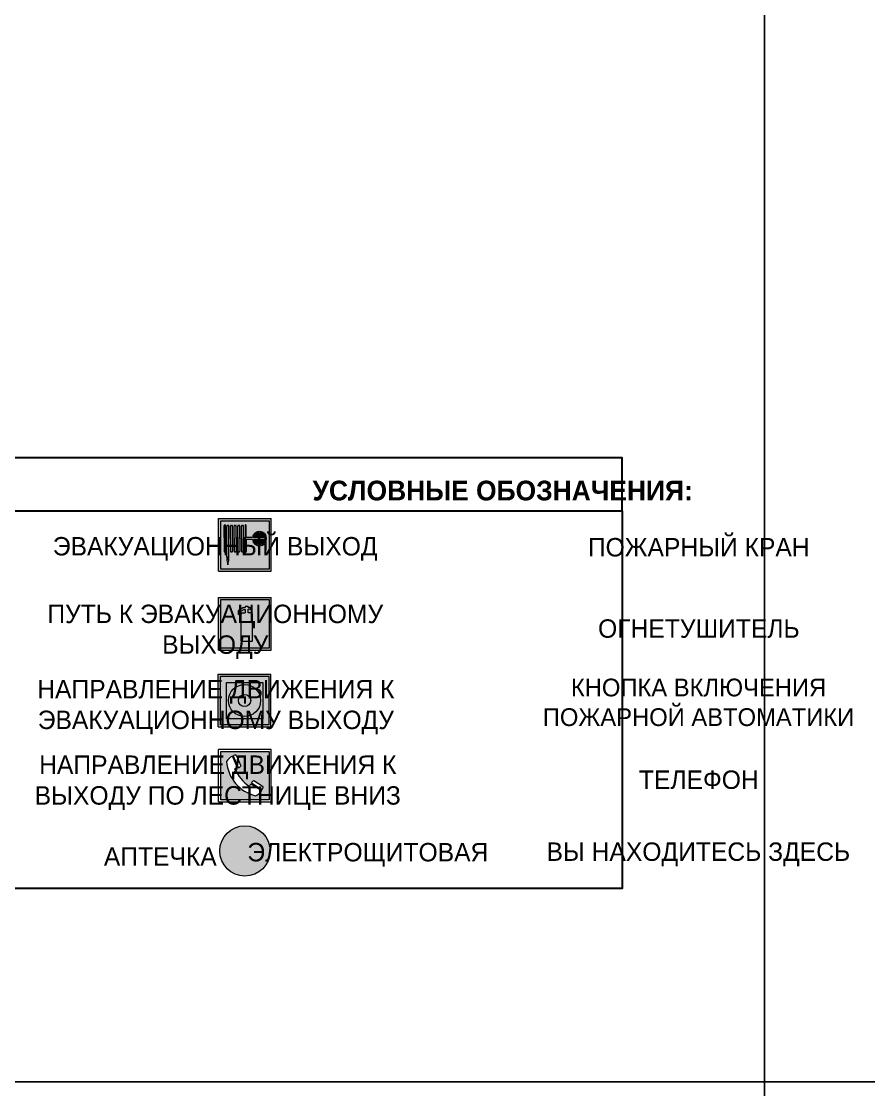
# Model space of a CAD drawing. Header units: millimetres. Extents: x 13810 to 67229, y 12374 to 21950.
# Drawn here: x 33274.5 to 33403.2, y 15334.7 to 15497 of the extents above; entities that cross this region are included whole.
import ezdxf

# ---------------------------------------------------------------- set-up
doc = ezdxf.new("R2010")
doc.units = ezdxf.units.MM
doc.styles.add('обычный', font='arial.ttf')

# ---------------------------------------------------------------- blocks, each defined once
blk = doc.blocks.new('A$C37112FD5')
at = {"true_color": 0xf5f5ff}
h = blk.add_hatch(color=7, dxfattribs=at)
h.dxf.hatch_style = 1
h.paths.add_polyline_path([(12.8, -7.4), (0, -7.4), (0, -20.2), (12.8, -20.2)])
h.paths.add_polyline_path([(12.29, -7.91), (12.29, -19.69), (0.51, -19.69), (0.51, -7.91)], flags=16)
h.paths.add_polyline_path([(4.98, -9.04, -0.42597), (5.17, -9.22), (5.17, -12.25), (5.17, -15.29, -0.432244), (4.98, -15.47), (4.83, -15.47, -0.42597), (4.64, -15.29), (4.64, -12.25), (4.64, -9.22, -0.432244), (4.83, -9.04)], flags=0)
h.paths.add_polyline_path([(4.28, -9.22), (4.28, -12.25), (4.28, -15.29, -0.432244), (4.09, -15.47), (3.94, -15.47, -0.42597), (3.75, -15.29), (3.75, -12.25), (3.75, -9.22, -0.432244), (3.94, -9.04), (4.09, -9.04, -0.42597)], flags=0)
h.paths.add_polyline_path([(5.72, -9.04), (5.87, -9.04, -0.42597), (6.06, -9.22), (6.06, -12.25), (6.06, -15.29, -0.432244), (5.87, -15.47), (5.72, -15.47, -0.42597), (5.53, -15.29), (5.53, -12.25), (5.53, -9.22, -0.432244)], flags=0)
h.paths.add_polyline_path([(6.42, -8.9), (6.5, -8.9, -0.42597), (6.69, -9.08), (6.69, -12.03), (8.21, -12.03, -15.824349), (8.21, -12.47), (6.69, -12.47), (6.69, -15.42, -0.432244), (6.5, -15.6), (6.42, -15.6)], flags=0)
h.paths.add_polyline_path([(3.39, -9.22), (3.39, -12.25), (3.39, -15.29, -0.432244), (3.2, -15.47), (3.05, -15.47, -0.42597), (2.85, -15.29), (2.85, -12.25), (2.85, -9.22, -0.432244), (3.05, -9.04), (3.2, -9.04, -0.42597)], flags=0)
h.paths.add_polyline_path([(2.5, -9.22), (2.5, -16.71), (1.96, -16.71), (1.96, -9.22, -0.432244), (2.15, -9.04), (2.31, -9.04, -0.42597)], flags=0)
h.paths.add_polyline_path([(1.61, -8.9), (1.61, -15.6), (1.57, -15.6, -0.42597), (1.37, -15.42), (1.37, -12.03), (1.37, -9.09, -0.432244), (1.57, -8.9)], flags=0)
h.paths.add_polyline_path([(9.76, -10.81), (9.76, -12.03), (8.49, -12.03, -0.336371)], flags=0)
h.paths.add_polyline_path([(8.49, -12.47), (9.76, -12.47), (9.76, -13.7, -0.336371)], flags=0)
h.paths.add_polyline_path([(10.11, -10.81, -0.336371), (11.38, -12.03), (10.11, -12.03)], flags=0)
h.paths.add_polyline_path([(10.11, -12.47), (11.38, -12.47, -0.336371), (10.11, -13.7)], flags=0)
h.paths.add_polyline_path([(2.5, -16.84), (2.5, -17.05), (1.97, -17.05), (1.97, -16.84)], flags=0)
h.paths.add_polyline_path([(2.5, -17.24, -0.033778), (2.24, -18.6, -0.033778), (1.97, -17.24)], flags=0)
h = blk.add_hatch(color=242)
h.dxf.hatch_style = 1
h.paths.add_polyline_path([(12.29, -7.91), (0.51, -7.91), (0.51, -19.69), (12.29, -19.69)])
h.paths.add_polyline_path([(6.42, -15.6), (6.42, -8.9), (6.5, -8.9, -0.42597), (6.69, -9.08), (6.69, -12.03), (8.21, -12.03, -15.824349), (8.21, -12.47), (6.69, -12.47), (6.69, -15.42, -0.432244), (6.5, -15.6)], flags=16)
h.paths.add_polyline_path([(5.87, -15.47), (5.72, -15.47, -0.42597), (5.53, -15.29), (5.53, -12.25), (5.53, -9.22, -0.432244), (5.72, -9.04), (5.87, -9.04, -0.42597), (6.06, -9.22), (6.06, -12.25), (6.06, -15.29, -0.432244)], flags=16)
h.paths.add_polyline_path([(4.98, -15.47), (4.83, -15.47, -0.42597), (4.64, -15.29), (4.64, -12.25), (4.64, -9.22, -0.432244), (4.83, -9.04), (4.98, -9.04, -0.42597), (5.17, -9.22), (5.17, -12.25), (5.17, -15.29, -0.432244)], flags=16)
h.paths.add_polyline_path([(4.09, -15.47), (3.94, -15.47, -0.42597), (3.75, -15.29), (3.75, -12.25), (3.75, -9.22, -0.432244), (3.94, -9.04), (4.09, -9.04, -0.42597), (4.28, -9.22), (4.28, -12.25), (4.28, -15.29, -0.432244)], flags=16)
h.paths.add_polyline_path([(3.2, -15.47), (3.05, -15.47, -0.42597), (2.85, -15.29), (2.85, -12.25), (2.85, -9.22, -0.432244), (3.05, -9.04), (3.2, -9.04, -0.42597), (3.39, -9.22), (3.39, -12.25), (3.39, -15.29, -0.432244)], flags=16)
h.paths.add_polyline_path([(2.5, -17.05), (1.97, -17.05), (1.97, -16.84), (2.5, -16.84)], flags=16)
h.paths.add_polyline_path([(2.5, -17.24, -0.033778), (2.24, -18.6, -0.033778), (1.97, -17.24)], flags=16)
h.paths.add_polyline_path([(2.5, -16.71), (1.96, -16.71), (1.96, -9.22, -0.432244), (2.15, -9.04), (2.31, -9.04, -0.42597), (2.5, -9.22)], flags=16)
h.paths.add_polyline_path([(1.61, -15.6), (1.57, -15.6, -0.42597), (1.37, -15.42), (1.37, -12.03), (1.37, -9.09, -0.432244), (1.57, -8.9), (1.61, -8.9)], flags=16)
h.paths.add_polyline_path([(8.49, -12.47), (9.76, -12.47), (9.76, -13.7, -0.336371)], flags=0)
h.paths.add_polyline_path([(10.11, -13.7), (10.11, -12.47), (11.38, -12.47, -0.336371)], flags=0)
h.paths.add_polyline_path([(8.49, -12.03, -0.336371), (9.76, -10.81), (9.76, -12.03)], flags=0)
h.paths.add_polyline_path([(10.11, -12.03), (10.11, -10.81, -0.336371), (11.38, -12.03)], flags=0)
h = blk.add_hatch(color=7, dxfattribs=at)
h.dxf.hatch_style = 1
h.paths.add_polyline_path([(1.61, -8.9), (1.57, -8.9, 0.432244), (1.37, -9.09), (1.37, -12.03), (1.37, -15.42, 0.42597), (1.57, -15.6), (1.61, -15.6)])
h.paths.add_polyline_path([(2.5, -9.22, 0.42597), (2.31, -9.04), (2.15, -9.04, 0.432244), (1.96, -9.22), (1.96, -16.71), (2.5, -16.71)])
h.paths.add_polyline_path([(2.5, -16.84), (1.97, -16.84), (1.97, -17.05), (2.5, -17.05)])
h.paths.add_polyline_path([(2.5, -17.24), (1.97, -17.24, 0.033778), (2.24, -18.6, 0.033778)])
h.paths.add_polyline_path([(3.39, -12.25), (3.39, -9.22, 0.42597), (3.2, -9.04), (3.05, -9.04, 0.432244), (2.85, -9.22), (2.85, -12.25), (2.85, -15.29, 0.42597), (3.05, -15.47), (3.2, -15.47, 0.432244), (3.39, -15.29)])
h.paths.add_polyline_path([(4.28, -12.25), (4.28, -9.22, 0.42597), (4.09, -9.04), (3.94, -9.04, 0.432244), (3.75, -9.22), (3.75, -12.25), (3.75, -15.29, 0.42597), (3.94, -15.47), (4.09, -15.47, 0.432244), (4.28, -15.29)])
h.paths.add_polyline_path([(5.17, -12.25), (5.17, -9.22, 0.42597), (4.98, -9.04), (4.83, -9.04, 0.432244), (4.64, -9.22), (4.64, -12.25), (4.64, -15.29, 0.42597), (4.83, -15.47), (4.98, -15.47, 0.432244), (5.17, -15.29)])
h.paths.add_polyline_path([(6.06, -12.25), (6.06, -9.22, 0.42597), (5.87, -9.04), (5.72, -9.04, 0.432244), (5.53, -9.22), (5.53, -12.25), (5.53, -15.29, 0.42597), (5.72, -15.47), (5.87, -15.47, 0.432244), (6.06, -15.29)])
h.paths.add_polyline_path([(6.69, -12.47), (8.21, -12.47, 15.824349), (8.21, -12.03), (6.69, -12.03), (6.69, -9.08, 0.42597), (6.5, -8.9), (6.42, -8.9), (6.42, -15.6), (6.5, -15.6, 0.432244), (6.69, -15.42)])
h.paths.add_polyline_path([(8.49, -12.47), (9.76, -12.47), (9.76, -13.7, -0.336371)], flags=16)
h.paths.add_polyline_path([(8.49, -12.03, -0.336371), (9.76, -10.81), (9.76, -12.03)], flags=16)
h.paths.add_polyline_path([(10.11, -12.47), (11.38, -12.47, -0.336371), (10.11, -13.7)], flags=16)
h.paths.add_polyline_path([(10.11, -12.03), (10.11, -10.81, -0.336371), (11.38, -12.03)], flags=16)
h = blk.add_hatch(color=242)
h.dxf.hatch_style = 1
h.paths.add_polyline_path([(9.76, -10.81, 0.336371), (8.49, -12.03), (9.76, -12.03)])
h.paths.add_polyline_path([(10.11, -10.81), (10.11, -12.03), (11.38, -12.03, 0.336371)])
h.paths.add_polyline_path([(11.38, -12.47), (10.11, -12.47), (10.11, -13.7, 0.336371)])
h.paths.add_polyline_path([(9.76, -12.47), (8.49, -12.47, 0.336371), (9.76, -13.7)])
at = {"color": 242, "lineweight": 5}
for p, q in [((0, -20.2), (0, -7.4)), ((0, -7.4), (12.8, -7.4)), ((12.8, -20.2), (12.8, -7.4)), ((1.37, -12.03), (1.37, -9.08)), ((1.57, -8.9), (1.61, -8.9)), ((1.61, -8.9), (1.61, -15.6)), ((1.96, -16.71), (1.96, -9.22)), ((2.15, -9.04), (2.31, -9.04)), ((2.5, -16.71), (2.5, -9.22)), ((2.85, -12.25), (2.85, -9.22)), ((3.05, -9.04), (3.2, -9.04)), ((3.39, -12.25), (3.39, -9.22)), ((3.75, -12.25), (3.75, -9.22)), ((3.94, -9.04), (4.09, -9.04)), ((4.28, -12.25), (4.28, -9.22)), ((4.64, -12.25), (4.64, -9.22)), ((4.83, -9.04), (4.98, -9.04)), ((5.17, -12.25), (5.17, -9.22)), ((5.53, -12.25), (5.53, -9.22)), ((5.72, -9.04), (5.87, -9.04)), ((6.06, -12.25), (6.06, -9.22)), ((6.42, -8.9), (6.42, -15.6)), ((6.5, -8.9), (6.42, -8.9)), ((6.69, -12.03), (6.69, -9.08)), ((1.37, -12.03), (1.37, -15.42)), ((2.85, -12.25), (2.85, -15.29)), ((3.39, -12.25), (3.39, -15.29)), ((3.75, -12.25), (3.75, -15.29)), ((4.28, -12.25), (4.28, -15.29)), ((4.64, -12.25), (4.64, -15.29)), ((5.17, -12.25), (5.17, -15.29)), ((5.53, -12.25), (5.53, -15.29)), ((6.06, -12.25), (6.06, -15.29)), ((8.21, -12.03), (6.69, -12.03)), ((8.21, -12.47), (6.69, -12.47)), ((6.69, -12.47), (6.69, -15.42)), ((9.76, -12.03), (8.49, -12.03)), ((9.76, -12.47), (8.49, -12.47)), ((9.76, -10.81), (9.76, -12.03)), ((9.76, -12.47), (9.76, -13.7)), ((10.11, -10.81), (10.11, -12.03)), ((11.38, -12.03), (10.11, -12.03)), ((11.38, -12.47), (10.11, -12.47)), ((10.11, -12.47), (10.11, -13.7)), ((3.05, -15.47), (3.2, -15.47)), ((3.94, -15.47), (4.09, -15.47)), ((4.83, -15.47), (4.98, -15.47)), ((5.72, -15.47), (5.87, -15.47)), ((1.57, -15.6), (1.61, -15.6)), ((1.96, -16.71), (2.5, -16.71)), ((1.97, -16.84), (2.5, -16.84)), ((1.97, -17.05), (1.97, -16.84)), ((2.5, -17.05), (1.97, -17.05)), ((1.97, -17.24), (2.5, -17.24)), ((2.5, -16.84), (2.5, -17.05)), ((6.42, -15.6), (6.5, -15.6)), ((0, -20.2), (12.8, -20.2))]:
    blk.add_line(p, q, dxfattribs=at)
blk.add_lwpolyline([(0.51, -7.91), (12.29, -7.91), (12.29, -19.69), (0.51, -19.69)], close=True, dxfattribs=at)
for centre, radius, start, end in [((1.56, -9.09), 0.182, 87.1027, 180.6071), ((2.15, -9.22), 0.182, 87.1027, 180.6071), ((2.32, -9.22), 0.182, 359.3929, 92.8973), ((3.04, -9.22), 0.182, 87.1027, 180.6071), ((3.21, -9.22), 0.182, 359.3929, 92.8973), ((3.93, -9.22), 0.182, 87.1027, 180.6071), ((4.1, -9.22), 0.182, 359.3929, 92.8973), ((4.82, -9.22), 0.182, 87.1027, 180.6071), ((4.99, -9.22), 0.182, 359.3929, 92.8973), ((5.71, -9.22), 0.182, 87.1027, 180.6071), ((5.88, -9.22), 0.182, 359.3929, 92.8973), ((6.51, -9.09), 0.182, 359.3929, 92.8973), ((9.93, -12.25), 1.74, 187.2319, 172.7681), ((9.93, -12.25), 1.46, 96.9927, 171.3585), ((9.93, -12.25), 1.46, 188.6415, 263.0073), ((9.93, -12.25), 1.46, 8.6415, 83.0073), ((9.93, -12.25), 1.46, 276.9927, 351.3585), ((1.56, -15.42), 0.182, 179.3929, 272.8973), ((3.04, -15.29), 0.182, 179.3929, 272.8973), ((3.21, -15.29), 0.182, 267.1027, 0.6071), ((3.93, -15.29), 0.182, 179.3929, 272.8973), ((4.1, -15.29), 0.182, 267.1027, 0.6071), ((4.82, -15.29), 0.182, 179.3929, 272.8973), ((4.99, -15.29), 0.182, 267.1027, 0.6071), ((5.71, -15.29), 0.182, 179.3929, 272.8973), ((5.88, -15.29), 0.182, 267.1027, 0.6071), ((6.51, -15.42), 0.182, 267.1027, 0.6071), ((12.17, -15.98), 10.27, 187.041, 194.7793), ((-7.7, -15.98), 10.27, 345.2207, 352.959)]:
    blk.add_arc(centre, radius, start, end, dxfattribs=at)
blk = doc.blocks.new('A$C7B8C2D5B')
at = {"lineweight": 0}
h = blk.add_hatch(color=5, dxfattribs=at)
h.dxf.hatch_style = 1
h.paths.add_polyline_path([(1.397, -3.024, 1), (-2.112, -3.024, 1)])
at = {"color": 5, "lineweight": 0}
blk.add_circle((-0.358, -3.024), 1.755, dxfattribs=at)
blk = doc.blocks.new('A$C456E1F9C')
at = {"lineweight": 5}
h = blk.add_hatch(color=242, dxfattribs=at)
h.paths.add_polyline_path([(0.51, -1.47), (0.51, -13.26), (12.29, -13.26), (12.29, -1.47)])
h.paths.add_polyline_path([(5.42, -4.95, -0.254479), (4.78, -5.4), (3.52, -2.53, -0.209735), (4.23, -2.4)], flags=16)
h.paths.add_polyline_path([(8.53, -8.6), (10.87, -10.17), (10.54, -10.76), (8.03, -9.13, -0.192251)], flags=16)
h.paths.add_polyline_path([(4.61, -5.49, 0.005518), (3.87, -5.72, 0.128647), (7.49, -10.01, 0.00809), (7.83, -9.33), (10.47, -10.97, -0.16736), (8.99, -12.25, -0.327862), (1.95, -3.95, -0.166952), (3.36, -2.62)], flags=16)
at = {"color": 242, "lineweight": 5}
for p, q in [((0, -13.77), (0, -0.97)), ((12.8, -0.97), (0, -0.97)), ((3.52, -2.53), (4.78, -5.4)), ((4.23, -2.4), (5.42, -4.95)), ((12.8, -13.77), (12.8, -0.97)), ((4.61, -5.49), (3.36, -2.62)), ((7.83, -9.33), (10.47, -10.97)), ((8.03, -9.13), (10.54, -10.76)), ((10.81, -10.12), (8.53, -8.6)), ((10.54, -10.76), (10.8, -10.3)), ((10.8, -10.3), (10.81, -10.12)), ((0, -13.77), (12.8, -13.77))]:
    blk.add_line(p, q, dxfattribs=at)
blk.add_lwpolyline([(0.51, -1.47), (12.29, -1.47), (12.29, -13.26), (0.51, -13.26)], close=True, dxfattribs=at)
for centre, radius, start, end in [((4.02, -3.27), 0.891, 76.3284, 123.7092), ((4.59, -5.34), 2.99, 114.2845, 152.1974), ((11.12, -3.31), 9.19, 183.9915, 256.6009), ((4.68, -4.59), 0.824, 276.9621, 334.0723), ((14.98, -39.1), 35.17, 107.1487, 108.4135), ((13.86, -0.94), 11.08, 205.5536, 234.8762), ((-13.31, 0.8), 23.44, 332.5487, 334.4027), ((8.94, -9.5), 0.989, 114.4092, 157.9388), ((7.87, -9.46), 3, 291.9291, 329.9329)]:
    blk.add_arc(centre, radius, start, end, dxfattribs=at)
blk = doc.blocks.new('A$C54414219')
at = {"true_color": 0xffffff}
h = blk.add_hatch(color=7, dxfattribs=at)
h.paths.add_polyline_path([(2.39, -9.45), (2.39, -18.3), (11.23, -18.3), (11.23, -9.45)], flags=0)
h.paths.add_polyline_path([(10.71, -13.87, -1), (2.92, -13.87, -1)], flags=0)
h.paths.add_polyline_path([(8.3, -13.87, -1), (5.33, -13.87, -1)], flags=0)
h.paths.add_polyline_path([(0.41, -7.47), (0.41, -20.27), (13.21, -20.27), (13.21, -7.47)])
h.paths.add_polyline_path([(0.92, -19.77), (12.71, -19.77), (12.71, -7.98), (0.92, -7.98)], flags=16)
h.paths.add_polyline_path([(11.23, -9.45), (11.23, -18.3), (2.39, -18.3), (2.39, -9.45)], flags=0)
at = {"lineweight": 5}
h = blk.add_hatch(color=242, dxfattribs=at)
h.paths.add_polyline_path([(12.71, -7.98), (0.92, -7.98), (0.92, -19.77), (12.71, -19.77)])
h.paths.add_polyline_path([(11.23, -18.3), (2.39, -18.3), (2.39, -9.45), (11.23, -9.45)], flags=16)
h.paths.add_polyline_path([(10.71, -13.87, -1), (2.92, -13.87, -1)], flags=0)
h.paths.add_polyline_path([(8.3, -13.87, -1), (5.33, -13.87, -1)], flags=0)
at = {"true_color": 0xffffff}
h = blk.add_hatch(color=7, dxfattribs=at)
h.paths.add_polyline_path([(2.39, -9.45), (2.39, -18.3), (11.23, -18.3), (11.23, -9.45)])
h.paths.add_polyline_path([(10.71, -13.87, -1), (2.92, -13.87, -1)], flags=16)
h.paths.add_polyline_path([(8.3, -13.87, -1), (5.33, -13.87, -1)], flags=0)
at = {"lineweight": 5}
h = blk.add_hatch(color=242, dxfattribs=at)
h.paths.add_polyline_path([(2.92, -13.87, 1), (10.71, -13.87, 1)])
h.paths.add_polyline_path([(8.3, -13.87, -1), (5.33, -13.87, -1)], flags=16)
at = {"color": 242, "lineweight": 5}
for p, q in [((0.41, -20.27), (0.41, -7.47)), ((0.41, -7.47), (13.21, -7.47)), ((0.41, -7.47), (13.21, -7.47)), ((13.21, -20.27), (13.21, -7.47)), ((0.41, -20.27), (13.21, -20.27))]:
    blk.add_line(p, q, dxfattribs=at)
for points in [[(0.92, -7.98), (12.71, -7.98), (12.71, -19.77), (0.92, -19.77)], [(2.39, -9.45), (11.23, -9.45), (11.23, -18.3), (2.39, -18.3)]]:
    blk.add_lwpolyline(points, close=True, dxfattribs=at)
for radius in [3.89, 1.49]:
    blk.add_circle((6.81, -13.87), radius, dxfattribs=at)
blk = doc.blocks.new('A$C3AD82952')
at = {"true_color": 0xf5f5ff}
h = blk.add_hatch(color=7, dxfattribs=at)
h.dxf.hatch_style = 1
h.paths.add_polyline_path([(8.21, 8.73, 0.414214), (7.89, 9.05), (7.22, 9.05), (7.22, 9.92), (7.59, 9.92, 1), (7.57, 10.36), (7.22, 10.36), (7.22, 10.6), (6.43, 10.6), (6.43, 10.36), (6.01, 10.36), (4.74, 9.59), (4.74, 8.69), (4.98, 8.73), (4.98, 9.26), (6.12, 9.91), (6.43, 9.91), (6.43, 9.05), (5.76, 9.05, 0.414214), (5.44, 8.73), (5.44, 2.2), (8.21, 2.2)], flags=0)
h.paths.add_polyline_path([(12.8, 12.8), (0, 12.8), (0, 0), (12.8, 0)])
h.paths.add_polyline_path([(0.51, 12.29), (12.29, 12.29), (12.29, 0.51), (0.51, 0.51)], flags=16)
h.paths.add_polyline_path([(4.74, 9.59), (6.01, 10.36), (6.43, 10.36), (6.43, 10.6), (7.22, 10.6), (7.22, 10.36), (7.59, 10.36, -0.94586), (7.59, 9.92), (7.22, 9.92), (7.22, 9.05), (7.89, 9.05, -0.414214), (8.21, 8.73), (8.21, 2.2), (5.44, 2.2), (5.44, 8.73, -0.414214), (5.76, 9.05), (6.43, 9.05), (6.43, 9.91), (6.12, 9.91), (4.98, 9.26), (4.98, 8.73), (4.74, 8.69)], flags=0)
h = blk.add_hatch(color=242)
h.dxf.hatch_style = 1
h.paths.add_polyline_path([(12.29, 12.29), (0.51, 12.29), (0.51, 0.51), (12.29, 0.51)])
h.paths.add_polyline_path([(4.74, 8.69), (4.74, 9.59), (6.01, 10.36), (6.43, 10.36), (6.43, 10.6), (7.22, 10.6), (7.22, 10.36), (7.59, 10.36, -0.94586), (7.59, 9.92), (7.22, 9.92), (7.22, 9.05), (7.89, 9.05, -0.414214), (8.21, 8.73), (8.21, 2.2), (5.44, 2.2), (5.44, 8.73, -0.414214), (5.76, 9.05), (6.43, 9.05), (6.43, 9.91), (6.12, 9.91), (4.98, 9.26), (4.98, 8.73)], flags=16)
h = blk.add_hatch(color=7, dxfattribs=at)
h.dxf.hatch_style = 1
h.paths.add_polyline_path([(8.21, 8.73, 0.414214), (7.89, 9.05), (7.22, 9.05), (7.22, 9.92), (7.59, 9.92, 1), (7.57, 10.36), (7.22, 10.36), (7.22, 10.6), (6.43, 10.6), (6.43, 10.36), (6.01, 10.36), (4.74, 9.59), (4.74, 8.69), (4.98, 8.73), (4.98, 9.26), (6.12, 9.91), (6.43, 9.91), (6.43, 9.05), (5.76, 9.05, 0.414214), (5.44, 8.73), (5.44, 2.2), (8.21, 2.2)])
at = {"color": 242, "lineweight": 5}
for p, q in [((0, 0), (0, 12.8)), ((0, 12.8), (12.8, 12.8)), ((7.22, 10.6), (6.43, 10.6)), ((6.43, 10.6), (6.43, 10.36)), ((7.22, 10.36), (7.22, 10.6)), ((12.8, 0), (12.8, 12.8)), ((6.01, 10.36), (4.74, 9.59)), ((4.74, 9.59), (4.74, 8.69)), ((4.74, 8.69), (4.98, 8.73)), ((4.98, 9.26), (6.12, 9.91)), ((4.98, 8.73), (4.98, 9.26)), ((5.44, 2.2), (5.44, 8.73)), ((5.76, 9.05), (6.43, 9.05)), ((6.01, 10.36), (6.43, 10.36)), ((6.12, 9.91), (6.43, 9.91)), ((6.43, 9.91), (6.43, 9.05)), ((7.59, 10.36), (7.22, 10.36)), ((7.22, 9.05), (7.22, 9.92)), ((7.59, 9.92), (7.22, 9.92)), ((7.89, 9.05), (7.22, 9.05)), ((8.21, 2.2), (8.21, 8.73)), ((0, 0), (12.8, 0)), ((5.44, 2.2), (8.21, 2.2))]:
    blk.add_line(p, q, dxfattribs=at)
blk.add_lwpolyline([(0.51, 12.29), (12.29, 12.29), (12.29, 0.51), (0.51, 0.51)], close=True, dxfattribs=at)
for centre, radius, start, end in [((5.76, 8.73), 0.32, 90, 180), ((7.58, 10.14), 0.223, 273.1875, 86.8125), ((7.89, 8.73), 0.32, 0, 90)]:
    blk.add_arc(centre, radius, start, end, dxfattribs=at)

msp = doc.modelspace()

# ---------------------------------------------------------------- linework, layer by layer
at = {"color": 126, "lineweight": 0, "true_color": 0x008754}
for points in [[(32787.42, 15730.89), (33387.42, 15730.89), (33387.42, 15335.89), (32787.42, 15335.89)], [(32787.42, 15730.89), (33387.42, 15730.89), (33387.42, 15335.89), (32787.42, 15335.89)], [(32787.42, 15730.89), (33387.42, 15730.89), (33387.42, 15335.89), (32787.42, 15335.89)], [(32787.42, 15730.89), (33387.42, 15730.89), (33387.42, 15335.89), (32787.42, 15335.89)], [(33387.42, 15730.89), (33987.42, 15730.89), (33987.42, 15335.89), (33387.42, 15335.89)], [(33387.42, 15730.89), (33987.42, 15730.89), (33987.42, 15335.89), (33387.42, 15335.89)], [(33387.42, 15730.89), (33987.42, 15730.89), (33987.42, 15335.89), (33387.42, 15335.89)], [(33387.42, 15730.89), (33987.42, 15730.89), (33987.42, 15335.89), (33387.42, 15335.89)], [(32787.42, 15335.89), (33387.42, 15335.89), (33387.42, 14940.9), (32787.42, 14940.9)], [(32787.42, 15335.89), (33387.42, 15335.89), (33387.42, 14940.9), (32787.42, 14940.9)], [(32787.42, 15335.89), (33387.42, 15335.89), (33387.42, 14940.9), (32787.42, 14940.9)], [(32787.42, 15335.89), (33387.42, 15335.89), (33387.42, 14940.9), (32787.42, 14940.9)], [(33387.42, 15335.89), (33987.42, 15335.89), (33987.42, 14940.9), (33387.42, 14940.9)], [(33387.42, 15335.89), (33987.42, 15335.89), (33987.42, 14940.9), (33387.42, 14940.9)], [(33387.42, 15335.89), (33987.42, 15335.89), (33987.42, 14940.9), (33387.42, 14940.9)], [(33387.42, 15335.89), (33987.42, 15335.89), (33987.42, 14940.9), (33387.42, 14940.9)]]:
    msp.add_lwpolyline(points, close=True, dxfattribs=at)
for points in [[(33222.03, 15422.68), (33365.8, 15422.68), (33365.8, 15430.73), (33222.03, 15430.73)], [(33222.03, 15422.68), (33365.8, 15422.68), (33365.8, 15365.28), (33222.03, 15365.28)]]:
    msp.add_lwpolyline(points, close=True)

# ---------------------------------------------------------------- block references
for name, p, xscale, yscale, zscale in [('A$C37112FD5', (33304.47, 15426.11), 0.6249984004534781, 0.6249984004534781, 0.6249984004534781), ('A$C3AD82952', (33304.47, 15401.5), 0.625, 0.625, 0.625), ('A$C54414219', (33304.16, 15402.51), 0.625, 0.625, 0.625), ('A$C456E1F9C', (33304.47, 15387.03), 0.625, 0.625, 0.625), ('A$C7B8C2D5B', (33309.24, 15377.57), 2.177419353276491, 2.177419353276491, 2.177419353276491)]:
    msp.add_blockref(name, p, dxfattribs=dict(xscale=xscale, yscale=yscale, zscale=zscale))

# ---------------------------------------------------------------- texts
at = {"lineweight": 0, "attachment_point": 5, "style": 'обычный'}
for s, insert, char_height, width in [('{\\fProxima Nova Rg|b1|i0|c204|p2;УСЛОВНЫЕ ОБОЗНАЧЕНИЯ:\\H1.1997x; }', (33347.62, 15425.73), 3, 175.1736), ('\\pi-8.4,l8.4,t8.4;{\\fProxima Nova Rg|b0|i0|c204|p2;ЭВАКУАЦИОННЫЙ ВЫХОД\\H1.6404x; }', (33303.95, 15416.88), 2.8, 126.6484), ('\\pi-8.4,l8.4,t8.4;{\\fProxima Nova Rg|b0|i0|c204|p2;ПОЖАРНЫЙ КРАН\\H1.6404x; }', (33377.41, 15417.12), 2.8, 126.6484), ('\\pi-8.4,l8.4,t8.4;{\\fProxima Nova Rg|b0|i0|c204|p2;ПУТЬ К ЭВАКУАЦИОННОМУ \\PВЫХОДУ }', (33303.96, 15404.27), 2.8, 126.6484), ('\\pi-8.4,l8.4,t8.4;{\\fProxima Nova Rg|b0|i0|c204|p2;ОГНЕТУШИТЕЛЬ\\H1.1997x; }', (33377.43, 15404.76), 2.8, 126.6484), ('\\pi-8.4,l8.4,t8.4;{\\fProxima Nova Rg|b0|i0|c204|p2;НАПРАВЛЕНИЕ ДВИЖЕНИЯ К \\PЭВАКУАЦИОННОМУ ВЫХОДУ}', (33304.05, 15392.83), 2.8, 126.6484), ('\\pi-8.1,l8.1,t8.1;{\\fProxima Nova Rg|b0|i0|c204|p2;КНОПКА ВКЛЮЧЕНИЯ\\PПОЖАРНОЙ АВТОМАТИКИ}', (33377.38, 15393.55), 2.7, 126.6484), ('\\pi-8.4,l8.4,t8.4;{\\fProxima Nova Rg|b0|i0|c204|p2;НАПРАВЛЕНИЕ ДВИЖЕНИЯ К \\PВЫХОДУ ПО ЛЕСТНИЦЕ ВНИЗ}', (33304.34, 15381.35), 2.8, 126.6484), ('\\pi-8.4,l8.4,t8.4;{\\fProxima Nova Rg|b0|i0|c204|p2;ТЕЛЕФОН\\H1.1997x; }', (33377.42, 15381.79), 2.8, 126.6484), ('\\pi-8.4,l8.4,t8.4;{\\fProxima Nova Rg|b0|i0|c204|p2;ЭЛЕКТРОЩИТОВАЯ\\H1.1997x; }', (33327.14, 15370.39), 2.8, 126.6484), ('\\pi-8.4,l8.4,t8.4;{\\fProxima Nova Rg|b0|i0|c204|p2;ВЫ НАХОДИТЕСЬ ЗДЕСЬ\\H1.1997x; }', (33377.35, 15370.47), 2.8, 126.6484), ('\\pi-8.4,l8.4,t8.4;{\\fProxima Nova Rg|b0|i0|c204|p2;АПТЕЧКА\\H1.1667x; }', (33295.61, 15370.13), 2.8, 126.6484)]:
    msp.add_mtext(s, dxfattribs=dict(at, insert=insert, char_height=char_height, width=width))

doc.saveas('drawing.dxf')
